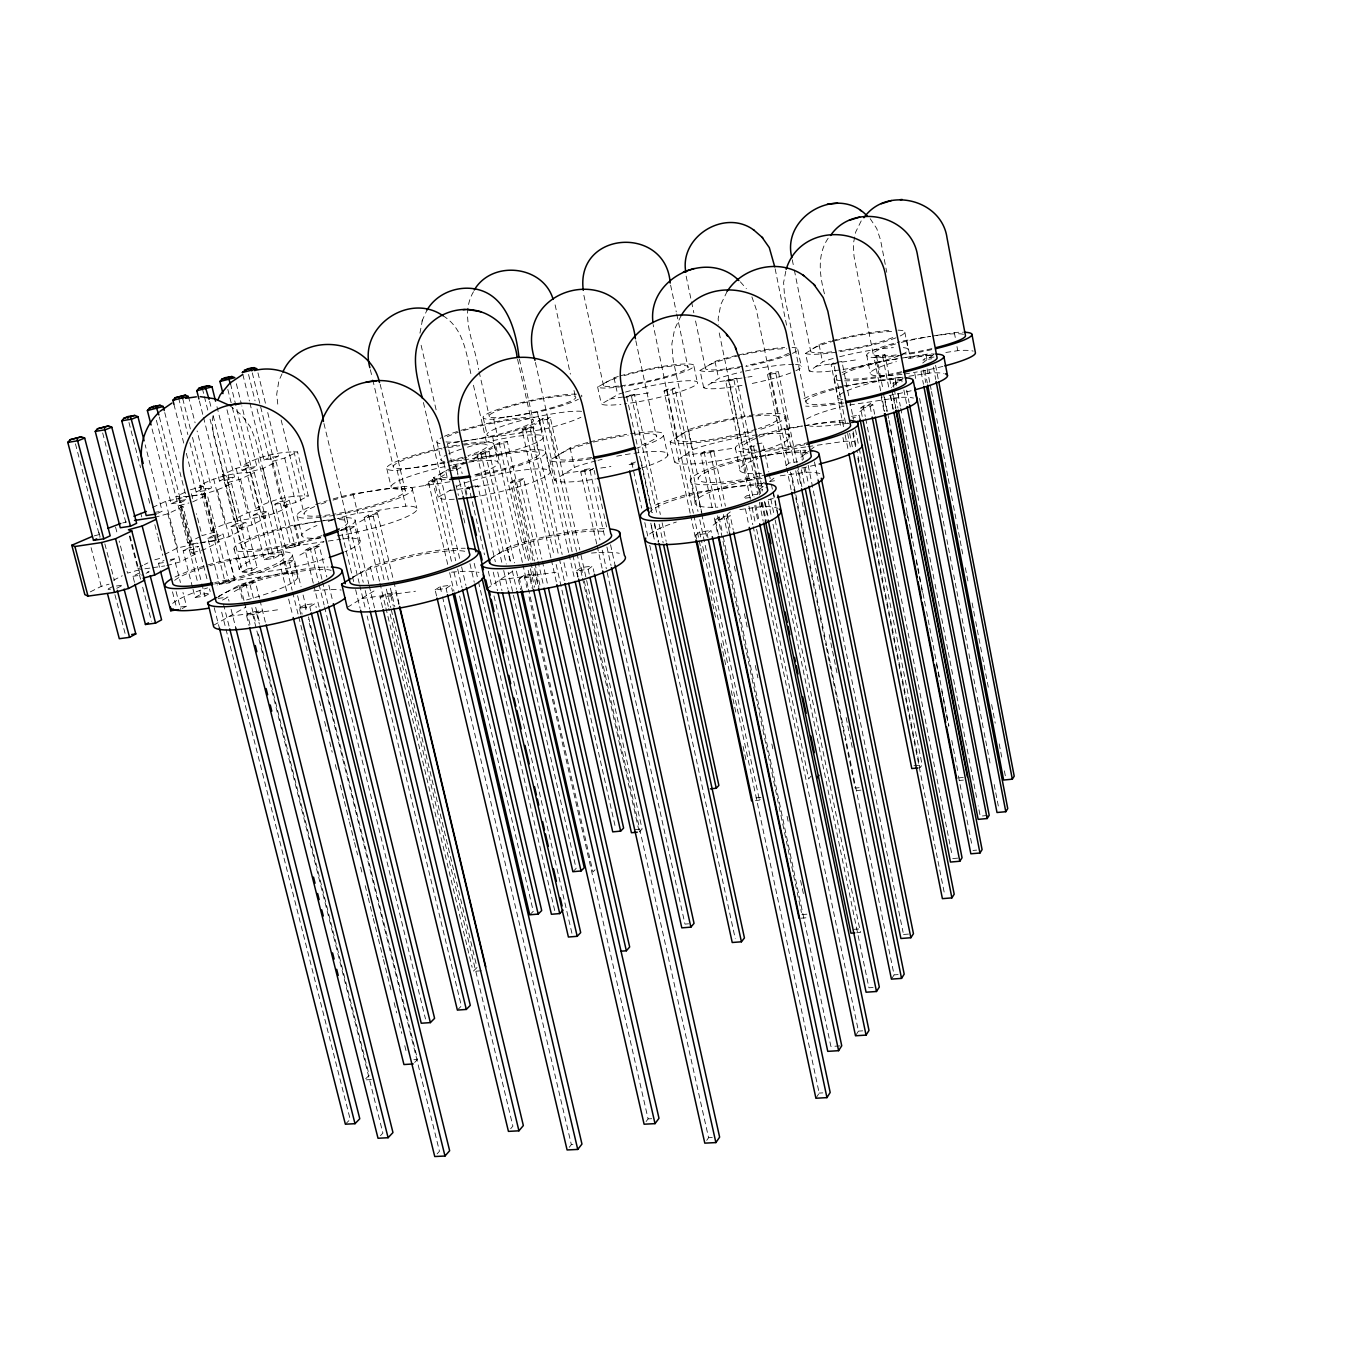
<?xml version="1.0" encoding="UTF-8"?>
<svg xmlns="http://www.w3.org/2000/svg" width="1356" height="1356" viewBox="0 0 1356 1356"><rect width="100%" height="100%" fill="white"/><g stroke="black" fill="none" stroke-linecap="round" stroke-linejoin="round"><path stroke-width="0.75" stroke-dasharray="5 3.75" d="M213.078 415.834L212.129 421.852L213.723 435.971L241.554 547.044M419.953 333.152L422.411 320.067M785.819 271.2L783.615 282.506L784.531 295.879L805.922 401.63A51.155 7.543 -11.4 0 0 842.161 402.088M454.192 499.228A57.528 8.797 -12.7 0 1 438.208 497.228L454.735 487.55M450.26 468.329L433.649 477.736A57.613 8.39 -12.6 0 0 447.565 479.6M282.048 373.815L278.844 380.883L276.709 394.291L278.166 407.783M421.953 321.118L427.004 310.032M473.498 291.726C459.04 316.067 475.159 344.644 478.617 369.595M681.153 315.609L674.593 329.22L671.83 344.068L673.017 359.137L698.272 478.143M727.138 291.404L720.85 304.388L718.155 318.558L718.612 324.711M828.143 238.266C816.787 254.877 819.719 275.624 824.499 293.947M861.213 220.875L855.704 231.995L853.28 244.131L854.043 256.454L873.162 353.848M815.905 1098.241L819.177 1093.089L701.391 540.315M855.5 1035.781L858.45 1031.119L753.224 526.755M891.417 979.117L894.096 974.879L791.446 473.329M706.696 1140.413L708.578 1137.701L583.572 577.893M859.229 448.378L922.148 764.92L920.046 767.733L856.873 450.294M646.1 1121.548L648.1 1118.886L528.806 595.877M569.232 1147.295L571.351 1144.617L574.893 1144.43M510.67 1128.751L512.89 1126.124L388.782 608.403M811.058 776.14L808.651 778.937L755.987 526.247M755.512 800.515L759.445 800.125L761.97 797.277L754.122 798.057M437.107 1153.888L439.463 1151.244L308.304 619.285M380.46 1135.667L382.901 1133.091L252.131 612.014L262.437 610.624L256.809 613.878L246.487 615.268L249.063 625.523M414.648 1062.46L417.563 1059.477L307.642 613.488M639.218 831.991L642.1 829.025L580.283 551.96M345.373 1124.209L350.187 1119.31L220.774 608.675M457.379 1010.084L461.396 1005.983L367.137 615.98M595.047 869.806L592.945 871.925L528.484 589.216M365.679 1078.783L369.171 1075.291L258.047 632.388M477.007 967.523L473.108 971.405L481.922 970.727M529.755 914.808L533.281 911.283L458.345 590.707M572.876 871.722L576.114 868.467L508.178 572.232M696.577 539.196L695.696 535.061L707.069 533.501L710.951 530.467L711.832 534.603M718.375 534.434L715.307 519.958L726.477 518.399L730.189 515.517L733.24 530.01M860.043 419.326L859.212 415.173L856.484 417.292L852.585 417.885M862.213 416.428L860.568 408.139L870.145 406.681L872.772 404.63L874.823 415.021M713.154 525.162L730.308 511.89M759.258 489.499L763.869 485.923M770.005 481.177L776.157 476.414M800.938 457.243L808.6 451.311M810.142 450.124L816.261 445.378L845.076 441.242A62.613 10.475 -11.6 0 1 854.551 441.564M859.89 411.631L873.128 401.393M892.655 386.291L903.282 378.053M922.724 363.001L933.911 354.357L908.757 358.425A53.562 7.594 -11.2 0 0 905.096 359.306M695.696 535.061L699.628 532.044L710.951 530.467M715.307 519.958L719.07 517.06L730.189 515.517M764.292 482.244L760.902 484.872L762.191 491.075M786.124 465.447L789.328 462.972L797.633 461.769M803.413 459.328L802.142 453.107L805.227 450.734L806.498 456.955M860.568 408.139L863.23 406.088L872.772 404.63M893.858 387.274L893.045 383.121L895.485 381.239L902.842 380.104M578.131 576.995L576.741 570.791L588.148 569.266L592.623 566.028L594.013 572.215M880.637 390.833L874.128 357.662L882.654 356.306L884.96 354.645L891.434 387.765M576.741 570.791L581.266 567.554L592.623 566.028M759.394 492.211L749.953 446.666L753.105 444.412L762.547 489.991M874.128 357.662L876.451 356.001L884.96 354.645M522.213 590.877L519.382 578.52L530.603 577.012L535.281 573.774L538.095 586.148M712.103 507.653L700.747 454.006L710.375 452.565L713.663 450.294L725.426 506.161M519.382 578.52L524.111 575.283L535.281 573.774M700.747 454.006L704.052 451.734L713.663 450.294M843.517 426.665L831.092 364.51L833.533 362.832L845.975 425.14M486.821 588.69L512.721 571.198M759.479 434.53A59.41 9.458 -11.9 0 1 765.954 449.514A59.41 9.458 -11.9 0 1 674.559 462.125L693.73 449.158A59.41 9.458 -11.9 0 1 757.58 434.768M898.723 355.764A51.138 6.966 -11.5 0 1 848.263 368.612A51.138 6.966 -11.5 0 1 809.261 371.036L823.431 361.442A51.138 6.966 -11.5 0 1 833.821 358.306M436.581 596.047L435.123 589.877L446.073 588.402L451.056 585.148L452.497 591.335M786.209 465.752L767.53 374.612L775.802 373.307L778.395 371.612L796.955 462.599M491.16 558.282L508.771 547.163A71.326 12.899 -12.6 0 1 604.691 528.721M674.474 461.854L670.152 441.632L689.526 429.31A59.495 9.017 -11.9 0 1 774.632 413.411A59.495 9.017 -11.9 0 1 757.919 430.123M809.125 370.849L805.6 353.357L819.99 344.238A51.206 6.627 -11.5 0 1 830.397 341.136M435.123 589.877L440.141 586.623L451.056 585.148M635.523 461.972L628.235 464.82L635.778 463.684M767.53 374.612L770.14 372.917L778.395 371.612M382.595 607.556L380.121 597.284L390.884 595.826L396.054 592.572L399.003 604.929M580.741 471.888L590.046 470.515L593.674 468.21L584.402 469.6L580.741 471.888L596.742 544.112M750.376 499.313L725.765 381.256L733.952 379.951L736.647 378.256L760.682 494.059M380.121 597.284L385.324 594.03L396.054 592.572M725.765 381.256L728.494 379.561L736.647 378.256M347.39 607.352L375.849 589.792M595.996 460.87A58.393 9.119 -12.3 0 0 575.537 466.888L554.333 479.973A58.393 9.119 -12.3 0 0 595.437 478.99M742.02 385.375A50.274 6.763 -11.8 0 1 703.747 387.765L719.511 378.036A50.274 6.763 -11.8 0 1 741.918 371.883M300.812 614.319L299.286 608.166L309.778 606.742L315.219 603.488L316.236 607.607M528.501 560.537L510.704 482.346L519.823 480.973L523.67 478.685L541.875 559.13M690.136 513.195L664.067 391.07L672.101 389.799L674.966 388.07L701.323 512.076M299.286 608.166L304.761 604.912L315.219 603.488M510.704 482.346L514.585 480.041L523.67 478.685M664.067 391.07L666.949 389.358L674.966 388.07M352.56 577.453L371.815 566.283A70.156 12.306 -13.1 0 1 465.244 548.282M590.979 458.769A58.477 8.695 -12.3 0 1 549.875 460.125L571.215 447.395A58.477 8.695 -12.3 0 1 587.69 442.497M703.662 387.579L700.035 370.374L715.968 361.103A50.342 6.458 -11.8 0 1 736.376 355.475M475.125 487.075L477.787 485.533L495.33 561.757M623.54 397.511L631.472 396.257L634.455 394.528L660.355 514.5M246.487 615.268L252.131 612.014M466.244 495.381L464.82 489.177L468.82 486.872L484.499 554.757M213.638 625.252L245.945 607.064M456.531 486.516L461.328 484.007A57.528 8.797 -12.7 0 1 549.722 470.702L545.434 451.345M623.675 392.579A49.511 6.577 -12.1 0 0 618.607 394.155L601.352 404.003A49.511 6.577 -12.1 0 0 620.895 404.325M222.469 600.132L227.994 597.064L229.028 601.166M243.961 600.471L240.368 586.131L250.063 584.775L255.352 581.826L259.471 598.25M286.591 590.826L279.98 564.181L289.455 562.825L294.472 560.045L301.049 586.758M313.253 583.131L305.168 550.231L314.507 548.892L319.321 546.197L326.847 576.995M353.645 581.521L341.22 530.247L350.356 528.925L354.916 526.382L368.781 583.944M379.477 581.199L364.188 517.534L373.188 516.212L377.578 513.755L393.325 579.656M447.717 564.401L428.411 481.956L437.039 480.651L441.005 478.448L459.701 558.689M448.395 470.888L456.904 469.583L460.735 467.447L462.159 473.634M501.788 562.231L477.159 454.955L485.482 453.667L489.126 451.633L514.568 562.876M522.382 562.384L495.55 444.751L503.771 443.48L507.314 441.514L534.434 561.011M550.909 557.825L522.077 430.055L530.145 428.801L533.501 426.92L562.164 554.485M568.639 552.519L539.078 420.648L547.044 419.394L550.299 417.563L579.826 549.892M234.232 591.555L260.827 576.775M299.862 555.096L324.033 541.671L297.473 545.62A62.088 9.984 -13.4 0 0 241.266 571.52A62.088 9.984 -13.4 0 0 327.542 558.011M359.594 521.924L381.663 509.67M424.852 485.668L444.734 474.634M474.075 458.328L492.364 448.175M519.416 433.14L536.315 423.767M218.248 596.555L240.317 584.622A69.19 11.729 -13.6 0 1 328.05 566.994M452.09 467.312L456.887 464.888A57.613 8.39 -12.6 0 1 463.955 462.684M622.641 386.477A49.579 6.272 -12.1 0 1 597.64 387.07L614.98 377.476A49.579 6.272 -12.1 0 1 618.319 376.459M240.368 586.131L245.69 583.165L255.352 581.826M279.98 564.181L285.014 561.384L294.472 560.045M305.168 550.231L310.016 547.536L319.321 546.197M341.22 530.247L345.814 527.704L354.916 526.382M364.188 517.534L368.612 515.077L377.578 513.755M428.411 481.956L432.411 479.736L441.005 478.448M477.159 454.955L480.821 452.921L489.126 451.633M495.55 444.751L499.11 442.785L507.314 441.514M522.077 430.055L525.467 428.191L533.501 426.92M539.078 420.648L542.366 418.818L550.299 417.563M182.145 608.573L186.501 606.2L182.958 592.403M193.027 589.335L195.095 597.454L204.959 596.098L210.57 593.013L209.553 588.962M219.452 584.199L224.91 581.232L213.35 535.484L207.824 538.281L219.452 584.199L229.181 582.843L234.605 579.86L223.079 534.044L213.011 535.535M242.249 571.774L247.538 568.91L236.249 523.857L230.91 526.569L242.249 571.774L251.877 570.418L257.115 567.554L245.86 522.433L235.91 523.908M264.335 559.757L269.454 556.977L258.42 512.602L253.25 515.229L264.335 559.757L273.827 558.401L278.912 555.621L267.912 511.178L258.098 512.653M285.726 548.112L290.676 545.417L279.912 501.703L274.895 504.246L285.726 548.112L295.099 546.773L300.032 544.078L289.269 500.279L279.573 501.754M195.095 597.454L200.739 594.386L210.57 593.013M166.805 565.638L180.162 561.893L195.128 554.197L182.992 506.534L179.501 505.5L191.586 552.96L195.128 554.197M192.111 495.788L203.756 493.991L207.298 494.957L219.13 541.858L204.671 549.299L191.586 552.96M156.381 420.292L187.721 542.807L191.145 543.993L216.316 540.281L229.13 536.722L243.097 529.535L231.554 483.38L227.961 482.482L239.47 528.433L243.097 529.535M239.47 528.433L252.013 524.942L265.539 517.992L254.267 472.549C235.741 471.854 216.197 476.685 199.637 485.465L211.146 531.01L214.621 532.111L203.078 486.363L199.637 485.465M211.146 531.01C233.995 515.212 264.42 522.552 287.269 506.822L276.251 462.074L272.59 461.294L283.557 505.856L287.269 506.822M283.557 505.856L295.625 502.517L308.304 496.008L297.54 451.921C279.641 451.497 260.81 455.87 244.792 464.345L255.776 508.534L259.335 509.5L248.317 465.125L244.792 464.345M116.735 588.284L123.04 585.063L114.836 586.233M146.109 573.3L149.16 571.757L145.109 572.334M169.975 561.13L174.382 558.892L180.433 582.538M192.501 587.317L183.179 550.79L193.061 549.35L198.756 546.451L188.552 547.943M207.824 538.281L217.587 536.84L223.079 534.044M230.91 526.569L240.537 525.128L245.86 522.433M253.25 515.229L262.759 513.805L267.912 511.178M274.895 504.246L284.285 502.822L289.269 500.279M112.785 586.521L106.446 589.741L110.565 589.165M134.481 582.334L132.922 576.3L138.685 573.249M159.499 567.283L158.483 563.333L164.042 560.384M183.179 550.79L188.891 547.892L197.654 582.249M90.31 591.877L101.242 586.368L109.073 584.165M113.463 580.215L122.26 575.775M129.379 536.179L137.651 568.028L142.753 565.469M144.448 564.605L147.838 562.893M164.568 554.485L177.5 547.96L198.112 543.248M187.721 542.807L200.23 536.518M248.317 465.125L236.13 468.396L222.587 474.736L233.825 519.602L247.216 512.856L259.335 509.5M255.776 508.534C271.437 499.5 290.523 495.025 308.304 496.008M154.415 517.433L167.856 513.771L182.992 506.534M192.671 501.923L207.298 494.957M184.975 492.313L175.941 496.55C194.722 497.466 214.79 492.448 231.554 483.38M227.961 482.482L240.588 479.075L254.267 472.549M265.539 517.992L261.861 516.958L250.64 471.719L263.013 468.379L276.251 462.074M272.59 461.294L284.726 458.023L297.54 451.921M157.703 513.331L162.161 511.212L145.16 444.819M171.178 503.771L181.077 502.262L186.84 499.533L176.958 501.059L171.178 503.771L150.991 424.733M186.331 453.311L196.128 492.025L205.892 490.516L211.451 487.889L197.112 430.937M203.519 417.411L219.486 481.024L229.13 479.515L234.503 476.973L216.113 403.257M226.994 409.749L242.097 470.363L251.623 468.871L256.826 466.413L241.843 405.919M249.911 403.037L263.979 460.057L273.387 458.565L278.438 456.175L267.454 411.478M196.128 492.025L201.705 489.397L211.451 487.889M219.486 481.024L224.893 478.482L234.503 476.973M242.097 470.363L247.317 467.905L256.826 466.413M263.979 460.057L269.047 457.667L278.438 456.175M152.499 507.5L165.585 501.381L190.179 496.076M139.041 569.91L127.532 573.13L119.192 541.061M154.821 559.808L162.33 557.706M214.621 532.111L202.027 535.62L196.467 513.687M94.31 535.874L100.225 534.264M179.501 505.5L188.908 502.957M122.735 522.941L126.583 521.89M190.399 489.77L203.078 486.363M336.695 514.907A59.189 8.712 -13.1 0 0 400.851 497.211A59.189 8.712 -13.1 0 0 402.274 486.465L351.39 494.143A59.189 8.712 -13.1 0 0 329.05 500.144M902.757 377.205L878.688 381.053A55.799 8.272 -11.3 0 0 842.771 399.63M449.904 481.787L400.512 489.228A54.918 7.983 -12.8 0 1 398.935 480.685A54.918 7.983 -12.8 0 1 451.531 465.176M319.084 521.331L292.489 525.365A62.19 9.526 -13.3 0 0 236.029 550.689A62.19 9.526 -13.3 0 0 322.406 536.925M337.441 535.823A59.088 9.136 -13.1 0 0 404.241 517.873A59.088 9.136 -13.1 0 0 406.902 506.042L356.052 513.568A59.088 9.136 -13.1 0 0 337.627 518.433M802.311 425.97L783.056 428.988A62.715 10.001 -11.6 0 0 755.411 436.92M214.587 583.978A65.563 10.458 -13.6 0 0 280.523 564.147A65.563 10.458 -13.6 0 0 282.709 551.739L227.893 559.604A65.563 10.458 -13.6 0 0 205.976 565.486M757.445 456.65L741.41 459.142A65.851 11.034 -11.8 0 0 691.119 482.228A65.851 11.034 -11.8 0 0 762.852 477.024M805.803 446.938L787.311 449.785A62.613 10.475 -11.6 0 0 764.97 456.006M246.572 599.928A65.444 10.95 -13.7 0 0 287.997 573.096L233.232 580.775A65.444 10.95 -13.7 0 0 217.146 584.995M761.97 478.465L745.936 480.905A65.732 11.577 -11.8 0 0 696.882 499.483A65.732 11.577 -11.8 0 0 717.832 507.161M762.936 483.465A69.342 12.255 -12 0 0 758.513 483.363L695.425 492.431A69.342 12.255 -12 0 0 652.694 506.296M576.486 394.172A50.596 6.492 -12.4 0 0 506.432 406.681A50.596 6.492 -12.4 0 0 492.686 419.241L538.874 411.902A50.596 6.492 -12.4 0 0 578.385 399.24M901.367 342.39A47.053 6.356 -11.3 0 1 930.47 336.39L905.283 340.509A53.647 7.238 -11.3 0 0 901.621 341.39M461.803 460.209L451.582 461.786L447.395 443.734L494.109 436.344A52.698 7.017 -12.6 0 0 530.874 417.139A52.698 7.017 -12.6 0 0 442.971 436.954M581.605 411.343A50.528 6.814 -12.4 0 0 511.619 423.191A50.528 6.814 -12.4 0 0 496.652 436.615L542.79 429.411A50.528 6.814 -12.4 0 0 580.91 417.241M842.822 374.544A49.019 6.916 -11.4 0 1 899.181 358.509L875.027 362.408A55.884 7.882 -11.4 0 0 842.059 372.527M441.412 448.226A55.003 7.611 -12.7 0 0 393.104 463.006A55.003 7.611 -12.7 0 0 396.071 470.464L445.497 462.871M463.854 459.904L498.262 454.531A52.63 7.373 -12.6 0 0 540.976 435.276A52.63 7.373 -12.6 0 0 465.972 447.616M936.437 335.424L955.539 332.44A53.647 7.238 -11.3 0 1 962.641 332.203M634.455 394.528L626.523 395.783L652.033 513.534M836.906 362.289L841.94 361.493L849.348 398.732M609.539 399.122L624.15 396.8M626.235 396.461L649.202 392.799M711.171 382.934L745.902 377.426M747.936 377.087L752.021 376.443M815.888 366.273L857.975 359.577M831.092 364.51L836.16 363.696M905.3 357.526L927.182 354.153A55.884 7.882 -11.4 0 1 934.487 354.001M945.827 352.475L958.963 350.492A53.562 7.594 -11.2 0 1 973.167 351.102M933.996 357.018L925.148 358.425L922.894 360.154L931.775 358.747M843.754 385.884L896.333 377.799A58.308 8.611 -11.4 0 1 902.13 377.68M908.91 376.239L930.792 372.934A55.799 8.272 -11.3 0 1 943.793 373.409M893.045 383.121L902.265 381.697M849.585 404.986L900.147 397.359A58.223 9.034 -11.4 0 1 913.469 398.054M154.16 512.432L162.161 511.212M452.26 468.752L460.735 467.447M851.449 416.36L859.212 415.173M804.261 425.682L840.89 420.275A62.715 10.001 -11.6 0 1 845.042 420.224M470.617 486.601L477.787 485.533M756.987 443.819L762.835 442.954L768.801 471.888M449.311 490.635L494.177 483.939M564.452 473.447L592.708 469.227M600.793 468.023L610.878 466.515M683.644 455.667L731.715 448.48M464.82 489.177L470.21 488.38M749.953 446.666L755.8 445.785M807.888 446.616L814.176 445.7M323.253 520.721L335.779 518.856M337.881 518.551L345.272 517.585A62.19 9.526 -13.3 0 1 339.797 530.721M759.479 456.362L801.735 450.243A65.851 11.034 -11.8 0 1 806.04 450.26M802.142 453.107L812.38 451.599M200.061 542.959L215.553 540.688L219.13 541.858M170.381 559.469L174.382 558.892M158.483 563.333L164.483 562.469M290.676 545.417L300.032 544.078M328.203 541.061L340.729 539.264M342.814 538.959L350.204 538.01A62.088 9.984 -13.4 0 1 344.882 551.706M780.242 475.837L806.21 472.21A65.732 11.577 -11.8 0 1 820.397 473.702M144.939 568.791L150.889 567.944M152.889 567.655L164.805 565.927M769.615 481.482L774.937 480.719M132.922 576.3L143.075 574.859M269.454 556.977L278.912 555.621M757.58 494.211L746.749 495.754L743.224 498.466L754.089 496.94M247.538 568.91L257.115 567.554M224.91 581.232L234.605 579.86M739.851 509.568L763.292 506.415A69.207 12.831 -12 0 1 777.802 508.314M218.18 598.42L227.994 597.064M180.518 607.013L186.501 606.2M229.215 616.353L280.76 609.403M361.781 598.471L415.478 591.233M499.923 579.843L555.909 572.3M913.927 765.75L922.148 764.92M859.179 787.683L855.128 788.09L844.991 738.511M959.116 777.836L963.268 777.412M856.907 790.548L860.958 790.158M959.201 780.497L963.37 780.09M634.32 829.77L642.1 829.025M987.405 815.481L980.218 816.159L978.201 805.803M972.981 850.432L976.625 850.11M952.726 858.568L960.184 857.924M688.611 923.809L684.983 924.114L606.81 570.842M801.888 914.588L807.498 914.13M800.921 918.215L808.43 917.605M853.619 929.368L861.213 928.775M856.653 932.775L860.467 932.47L774.717 517.772M903.52 934.47L911.469 933.86M894.096 974.879L898.13 974.591M873.095 987.507L868.942 987.795L772.022 519.551M413.868 1059.714L417.563 1059.477M858.45 1031.119L862.67 1030.848M450.531 461.854L451.582 461.786M839.923 1045.917L830.906 1046.476L723.002 535.671M366.408 1079.834L373.985 1079.376M819.177 1093.089L822.838 1092.885M648.1 1118.886L651.728 1118.7M708.578 1137.701L712.273 1137.514M222.587 474.736L226.062 475.566L237.334 520.636L233.825 519.602M137.651 568.028L140.956 569.367M229.673 405.478L241.487 414.902L250.419 426.954L255.877 440.802L284.489 556.604A57.494 9.17 -13.6 0 1 214.773 582.521M443.022 315.762C464.21 328.661 466.617 355.153 471.583 376.985M740.359 281.845L746.376 288.692M805.6 353.357L805.735 353.526A51.206 6.627 -11.5 0 0 847.347 350.373A51.206 6.627 -11.5 0 0 898.164 336.898M870.196 218.689L876.739 228.554L880.485 239.758L886.79 272.336M700.035 370.374L700.12 370.544A50.342 6.458 -11.8 0 0 742.122 367.222M751.902 296.862L756.394 309.88L778.598 418.309M670.152 441.632L670.237 441.887A59.495 9.017 -11.9 0 0 754.055 431.259M91.072 547.671L101.242 586.368M104.853 543.892L114.413 580.487M98.988 532.535L100.056 536.569M75.444 443.853L99.92 537.349M114.921 594.657L125.566 635.303M130.023 535.891L140.617 576.741M102.666 432.954L126.278 524.23M139.549 575.198L140.583 579.198M142.668 587.199L151.482 621.201M115.548 527.043L117.108 533.044M140.736 513.009L141.753 516.941M165.585 501.381L177.5 547.96M167.856 513.771L180.162 561.893M176.111 591.572L180.687 609.369M128.956 422.445L140.549 467.6M148.465 498.381L150.041 504.534M172.483 591.826L176.534 607.556M154.821 524.738L157.449 534.959M157.974 537.01L162.72 555.418M164.754 412.563L186.314 497.516M199.264 548.485L207.485 580.876M214.18 607.641L219.401 628.133M159.381 416.987L181.077 502.262M193.061 549.35L201.349 581.86M201.858 583.894L204.959 596.098M179.314 497.516L191.145 543.993M178.534 497.872L190.365 544.383M199.705 590.335L200.739 594.386M182.721 398.647L190.45 429.276M192.501 437.429L205.892 490.516M217.587 536.84L229.181 582.843M204.536 493.618L216.316 540.281M203.756 493.991L215.553 540.688M178.636 398.02L187.857 434.564M189.908 442.7L201.705 489.397M231.096 609.386L235.774 627.879M173.941 404.393L183.738 443.107M223.503 604.251L229.232 626.828M191.416 493.77L192.925 499.737M202.366 388.528L203.892 394.647M204.4 396.698L207.993 411.004M210.044 419.19L224.893 478.482M250.063 584.775L253.657 599.149M255.708 607.352L259.827 623.76M256.809 613.878L259.386 624.15M245.69 583.165L249.809 599.572M251.877 607.776L255.979 624.184M199.4 401.003L203.01 415.36M234.063 548.807L239.283 569.554M217.418 490.126L229.13 536.722M213.638 478.905L224.977 524.043M244.487 602.522L250.148 625.065M238.809 585.199L242.402 599.488M229.706 559.214L235.029 580.385M188.416 396.359L195.078 422.801M240.588 479.075L252.013 524.942M236.13 468.396L247.216 512.856M259.979 600.301L265.522 622.946M209.604 401.41L211.129 407.58M213.197 415.8L229.13 479.515M240.537 525.128L251.877 570.418M242.86 374.527L249.402 401.003M289.455 562.825L295.54 587.47M297.574 595.691L302.134 614.166M263.013 468.379L274.183 513.551M285.014 561.384L292.116 590.114M292.625 592.165L298.218 614.743M298.727 616.794L303.286 635.269M303.795 637.32L308.354 655.795M308.863 657.846L316.982 690.679M319.524 700.933L322.067 711.188M324.593 721.46L327.135 731.715M329.678 741.986L332.203 752.241M335.254 764.547L337.288 772.767M340.322 785.073L343.882 799.447M344.39 801.498L348.95 819.956M349.458 822.007L354.035 840.483M354.543 842.534L357.577 854.856M360.628 867.162L362.662 875.366M365.188 885.638L367.73 895.892M368.239 897.943L372.798 916.419M373.307 918.47L377.883 936.945M378.392 938.996L382.951 957.455M383.46 959.506L391.579 992.355M394.121 1002.609L396.647 1012.864M399.189 1023.136L401.732 1033.391M404.766 1045.696L406.8 1053.917M281.556 551.773L286.828 573.13M257.928 458.192L268.759 502.008M236.351 383.731L241.351 403.902M288.625 599.03L292.693 615.438M230.537 383.884L251.623 468.871M262.759 513.805L273.827 558.401M227.825 389.392L231.825 405.495M232.317 407.512L247.317 467.905M310.016 547.536L318.558 582.385M319.05 584.436L324.084 604.929M324.576 606.98L425.496 1019M284.726 458.023L295.625 502.517M297.066 515.755L301.947 535.62M313.745 585.182L319.304 607.81M257.962 372.866L265.454 403.342M294.218 524.992L299.184 545.248M252.301 372.917L273.387 458.565M284.285 502.822L295.099 546.773M309.778 606.742L310.795 610.861M269.878 455.006L280.658 498.737M303.083 594.979L307.134 611.42M248.555 374.476L255.047 400.851M257.047 408.97L269.047 457.667M292.269 554.74L297.591 576.351M304.761 604.912L306.286 611.064M328.847 585.199L332.847 601.623M293.845 451.192L304.575 495.093M314.507 548.892L322.033 579.639M322.525 581.69L328.05 604.251M281.167 420.055L304.185 514.077M323.948 423.513L347.678 521.84M344.136 517.636L349.068 538.061M345.814 527.704L359.204 583.131M359.696 585.182L365.154 607.759M355.628 589.707L360.086 608.166M385.324 594.03L388.291 606.352M379.968 583.25L385.392 605.844M385.884 607.895L472.125 967.303M353.035 493.804L357.696 513.212M370.341 566.842L374.019 582.148M355.052 520.094L360.018 540.739M369.273 585.995L374.714 608.607M350.356 528.925L363.239 582.317M365.222 590.521L369.68 609.014M393.816 581.724L399.223 604.369M373.188 516.212L388.443 579.961M390.409 588.182L394.833 606.691M390.884 595.826L393.342 606.115M368.612 515.077L384.375 580.893M386.358 589.114L390.782 607.624M391.274 609.675L476.515 965.455M380.172 384.324L405.173 490.211M401.173 486.533L405.8 506.093M397.139 470.396L401.562 489.177M370.358 369.713L372.29 377.832M372.764 379.849L393.409 467.125M386.816 468.668L391.223 487.262M446.073 588.402L447.039 592.521M440.141 586.623L442.09 594.86M442.565 596.911L571.351 1144.617M412.207 488.55L416.851 508.314M437.005 442.344L441.158 460.209M423.411 402.495L440.564 476.109M461.616 566.927L465.939 585.436M437.039 480.651L455.735 560.757M457.65 568.978L461.972 587.47M433.717 477.465L438.208 497.228M432.411 479.736L451.616 561.943M454.023 572.215L457.853 588.657M449.65 572.639L453.989 591.199M488.313 571.215L492.109 587.673M494.008 595.911L571.927 933.318M464.057 481.872L466.922 494.211M456.904 469.583L457.853 473.702M459.752 481.922L462.616 494.245M455.718 465.311L457.938 474.888M458.379 476.787L460.142 484.448M456.074 485.194L458.447 495.482M461.786 509.873L463.227 516.043M463.701 518.094L465.125 524.264M474.193 563.333L478.007 579.775M478.482 581.843L554.79 910.825M421.123 345.272L436.242 410.36M469.956 563.689L474.261 582.249M443.904 463.227L447.429 478.363M480.821 452.921L506.296 564.011M503.686 570.486L507.958 589.063M497.703 572.062L501.974 590.606M493.245 572.198L497.516 590.707M530.365 568.757L534.586 587.284M530.603 577.012L532.942 587.334M493.703 419.174L497.652 436.547M499.11 442.785L525.806 560.079M528.162 570.368L532.366 588.894M479.092 371.646L489.346 416.631M522.84 564.452L528.026 587.148M492.584 436.666L496.72 454.853M524.111 575.283L526.925 587.64M493.669 443.565L497.906 462.074M483.295 418.055L487.228 435.259M516.45 571.113L520.687 589.64M473.464 385.24L487.16 445.107M507.347 547.739L510.924 563.367M485.482 453.667L510.432 562.621M512.314 570.842L516.551 589.351M551.367 559.875L556.485 582.555M542.349 561.198L547.485 583.894M519.823 480.973L537.569 559.282M538.044 561.35L543.637 586.063M534.891 563.079L540.044 585.741M514.585 480.041L532.84 560.384M534.705 568.622L538.908 587.165M503.771 443.48L530.416 560.689M530.891 562.757L536.501 587.436M549.875 459.854L554.333 479.973M539.281 418.394L543.264 436.208M537.417 412.224L541.332 429.716M569.096 554.57L574.639 579.3M519.382 359.069L533.027 419.851M564.011 562.706L567.706 579.165M517.551 359.255L538.603 452.955M530.145 428.801L558.909 556.723M559.367 558.774L564.486 581.47M525.467 428.191L554.316 556.231M556.18 564.503L615.743 828.872M588.148 569.266L589.538 575.452M535.417 362.408L556.858 458.464M581.266 567.554L583.114 575.825M547.044 419.394L576.537 551.417M576.995 553.485L582.063 576.181M582.521 578.232L638.761 829.923M542.366 418.818L572.402 553.045M572.876 555.113L577.944 577.826M594.131 470.295L595.047 474.43M597.793 486.838L603.267 511.67M603.725 513.738L605.081 519.941M605.539 522.009L606.912 528.213M610.556 544.773L615.115 565.452M555.113 304.863L570.401 374.154M574.012 390.46L575.351 396.579M590.046 470.515L605.098 538.688M606.929 546.96L611.031 565.554M584.402 469.6L599.945 539.841M602.234 550.18L606.352 568.774M597.199 546.163L602.234 568.859M570.062 447.836L574.402 467.312M597.606 386.884L601.352 404.003M650.795 523.213L654.372 539.705L650.643 523.196M614.031 377.816L617.641 394.494M631.76 462.532L641.676 508.076M644.812 522.569L647.965 537.061M649.761 545.332L735.257 938.691M603.539 385.697L583.605 294.133M662.135 522.772L666.169 541.383M631.472 396.257L657.355 515.907M659.135 524.162L663.152 542.739M641.168 461.125L652.338 512.738M654.575 523.043L658.609 541.637M654.27 523.874L658.304 542.468M690.594 515.263L695.442 538.027M663.525 435.564L667.779 455.447M635.845 340.797L656.507 436.937M714.29 517.975L717.782 534.484M688.407 429.733L692.628 449.599M707.069 533.501L707.951 537.62M697.357 492.025L702.205 514.839M701.764 514.144L706.595 536.874M672.101 389.799L698.001 511.449M699.747 519.704L759.445 800.125M690.39 479.668L695.12 501.856M699.628 532.044L700.95 538.247M666.949 389.358L693.374 513.195M693.814 515.263L700.408 546.231M700.849 548.299L702.171 554.485M702.611 556.553L703.934 562.74M709.222 587.521L710.527 593.708M710.968 595.776L712.29 601.962M712.731 604.03L714.053 610.217M714.493 612.285L715.815 618.472M721.104 643.253L722.426 649.439M722.867 651.507L724.189 657.694M724.629 659.762L725.935 665.949M731.223 690.729L732.545 696.916M732.986 698.984L734.308 705.171M734.749 707.239L736.071 713.425M743.105 746.461L744.427 752.648M744.868 754.716L746.19 760.902M676.61 438.242L653.134 324.593M727.155 514.449L730.647 530.993M726.477 518.399L729.528 532.908M693.967 366.306L697.543 383.256M710.375 452.565L721.714 506.296M723.46 514.568L727.375 533.179M734.342 566.249L735.664 572.435M744.376 613.776L745.681 619.98M746.122 622.048L747.427 628.252M755.275 665.457L757.885 677.847M771.835 743.986L773.14 750.19M787.073 816.329L788.395 822.533M800.599 880.417L801.905 886.604M802.328 888.672L803.633 894.875M670.61 285.133L676.271 311.897M676.712 313.965L688.017 367.493M719.07 517.06L722.562 533.603M704.052 451.734L715.849 507.517M717.595 515.788L801.447 912.52M719.222 332.932L742.851 446.446M728.494 379.561L753.004 497.296M754.716 505.551L758.157 522.077M743.241 458.752L747.766 480.516M752.105 507.602L755.563 524.179M748.919 506.093L752.8 524.687M735.342 447.921L739.766 469.091M715.036 361.442L718.578 378.375M745.376 508.805L748.834 525.331M686.153 276.166L693.848 312.829M695.543 320.965L705.374 367.798M773.293 491.635L778.005 514.449M769.242 473.956L770.937 482.211M771.378 484.278L777.344 513.212M770.852 499.11L774.293 515.704M768.157 500.889L771.581 517.467M765.123 502.432L768.564 519.009M764.326 501.432L767.767 517.992M762.394 502.347L766.259 520.958M761.547 502.567L765.411 521.196M757.021 483.448L759.411 494.957M761.004 502.635L761.801 506.483M733.952 379.951L757.648 494.025M759.36 502.313L763.174 521.128M755.817 505.212L759.258 521.772M770.14 372.917L788.734 463.803M790.429 472.074L825.957 645.575M826.38 647.643L827.652 653.829M828.075 655.897L829.33 662.101M829.753 664.152L831.025 670.356M831.448 672.423L841.178 719.934M841.601 721.985L842.873 728.189M843.296 730.257L844.568 736.461M786.633 467.82L791.294 490.601M808.176 465.261L903.096 932.403M805.108 467.634L808.481 484.228M800.311 450.328L802.345 460.311M803.972 468.295L804.786 472.295M801.396 469.769L804.786 486.363M797.379 464.667L802.023 487.414M797.803 470.142L801.193 486.736M785.768 416.902L789.904 437.157M775.802 373.307L794.023 462.481M795.718 470.769L799.108 487.363M802.074 501.873L803.345 508.11M803.769 510.178L805.04 516.399M813.922 559.943L815.193 566.164M815.617 568.249L816.888 574.469M817.312 576.537L818.583 582.758M819.007 584.843L820.278 591.063M829.177 634.608L830.448 640.829M830.872 642.913L832.143 649.134M832.567 651.202L833.838 657.423M834.262 659.491L835.533 665.711M835.957 667.796L837.228 674.017M846.127 717.561L847.398 723.782M847.822 725.867L849.093 732.087M849.517 734.155L850.788 740.376M851.212 742.461L852.483 748.682M784.802 428.615L789.056 449.412M797.803 349.492L801.294 366.713M775.157 268.844L786.768 326.135M814.481 461.938L818.244 480.566M847.636 433.445L850.941 450.056M834.279 378.036L838.059 396.969M845.161 434.954L848.483 451.531M839.5 420.36L841.025 427.988M842.924 437.513L843.686 441.327M819.075 344.577L822.533 361.781M792.26 259.725L793.921 268.013M794.345 270.081L810.583 350.814M863.23 406.088L865.281 416.462M865.687 418.546L951.912 854.416M849.754 400.8L853.466 419.411M855.517 429.767L858.806 446.31M853.161 431.632L856.45 448.226M852.805 433.208L856.111 449.785M857.755 458.057L944.725 894.994M849.653 433.31L852.958 449.938M883.315 393.003L886.977 411.631M890.621 430.259L891.841 436.463M894.282 448.887L895.485 455.091M895.892 457.158L897.113 463.362M899.96 477.854L901.977 488.211M906.859 513.043L908.062 519.263M910.91 533.739L912.13 539.959M916.181 560.655L917.402 566.859M917.809 568.927L919.029 575.147M919.419 577.215L921.046 585.487M921.453 587.555L922.673 593.775M936.471 664.152L937.674 670.356M938.081 672.423L939.301 678.627M941.742 691.052L942.962 697.255M943.369 699.34L944.573 705.544M944.979 707.612L946.2 713.815M946.607 715.883L948.641 726.24M958.37 775.92L963.235 800.752M963.641 802.82L968.506 827.668M968.913 829.736L972.167 846.297M876.586 362.086L880.247 380.714M881.044 392.918L884.705 411.58M881.214 397.02L884.061 411.563M866.721 355.119L870.298 373.307M870.145 406.681L871.789 414.987M903.876 389.969L906.689 404.461M895.028 377.9L896.553 385.714M898.079 393.545L898.842 397.461M895.485 381.239L896.299 385.392M897.909 393.664L900.333 406.105M900.74 408.173L902.35 416.445M902.757 418.529L903.96 424.733M904.367 426.801L919.3 503.432M919.707 505.5L920.91 511.72M921.317 513.788L922.521 520.009M922.928 522.077L927.775 546.926M928.182 548.994L929.385 555.214M929.792 557.282L930.996 563.486M931.403 565.571L934.623 582.131M935.03 584.199L947.946 650.473M948.353 652.541L949.556 658.762M949.963 660.83L953.183 677.407M953.59 679.475L954.81 685.678M955.217 687.746L956.421 693.967M956.827 696.035L960.048 712.612M960.455 714.68L968.523 756.106M968.93 758.174L976.591 797.514M894.265 389.358L897.909 408.054M893.468 395.698L895.892 408.139M891.841 389.833L895.468 408.478M890.57 395.596L893.418 410.139M882.654 356.306L888.756 387.443M890.367 395.749L893.214 410.292M876.451 356.001L882.976 389.24M884.604 397.545L888.672 418.326M889.078 420.411L897.214 461.972M897.621 464.057L898.858 470.278M899.265 472.363L905.774 505.602M906.181 507.686L909.029 522.23M909.435 524.314L915.961 557.553M916.368 559.638L917.588 565.876M917.995 567.944L919.215 574.181M919.622 576.266L924.097 599.115M924.504 601.2L926.131 609.505M926.538 611.59L927.758 617.827M928.165 619.895L929.385 626.133M929.792 628.218L937.945 669.779M938.352 671.847L939.572 678.085M939.979 680.17L948.929 725.884M951.793 740.427L953.014 746.664M953.421 748.732L954.641 754.97M955.048 757.055L958.302 773.666M921.063 371.849L923.47 384.29M914.775 373.544L916.385 381.85M919.588 398.461L924.402 423.36M924.809 425.445L926.012 431.666M926.402 433.734L927.606 439.971M928.013 442.039L931.216 458.65M931.623 460.718L932.826 466.956M933.216 469.023L934.42 475.244M934.826 477.329L939.64 502.229M940.03 504.313L941.233 510.534M941.64 512.602L946.454 537.518M946.861 539.586L948.064 545.824M948.454 547.892L949.658 554.112M950.064 556.197L953.268 572.808M953.675 574.876L954.878 581.097M955.268 583.182L956.472 589.402M956.878 591.487L961.692 616.387M962.082 618.455L963.285 624.692M963.692 626.76L968.506 651.677M968.913 653.745L970.099 659.965M970.506 662.05L971.71 668.271M972.116 670.356L976.93 695.255M977.32 697.34L978.524 703.561M978.93 705.629L983.744 730.545M984.134 732.613L985.337 738.851M985.744 740.918L990.558 765.818M994.168 784.497L995.372 790.734M995.762 792.802L996.965 799.04M997.372 801.108L998.982 809.413M906.774 340.186L910.249 358.103M904.825 332.169L908.198 349.679M906.689 390.189L909.113 402.63M935.589 365.323L938.369 379.849M933.369 367.035L935.742 379.46M925.928 354.272L927.368 361.781M928.809 369.29L929.521 373.036M927.131 368.781L931.114 389.511M931.521 391.579L932.708 397.8M933.114 399.867L934.301 406.088M934.708 408.156L936.301 416.445M936.691 418.512L937.877 424.733M938.284 426.818L939.471 433.022M939.878 435.106L943.064 451.684M943.454 453.752L947.844 476.549M948.234 478.617L953.014 503.5M953.421 505.568L954.607 511.788M955.014 513.856L956.59 522.145M956.997 524.213L958.183 530.433M958.59 532.501L959.777 538.722M960.184 540.79L961.37 547.01M961.777 549.095L962.963 555.299M965.353 567.74L966.557 573.961M966.947 576.029L968.15 582.249M972.133 602.979L973.32 609.183M973.727 611.268L975.303 619.556M975.71 621.624L976.896 627.845M977.303 629.913L982.083 654.779M982.473 656.863L983.676 663.084M984.066 665.152L988.846 690.018M991.643 704.527L995.219 723.172M999.202 743.902L1000.389 750.122M1000.796 752.19L1001.982 758.411M1004.372 770.852L1005.576 777.073M924.894 370.544L927.301 383.019M923.368 370.069L925.758 382.545M954.319 332.542L955.455 338.559M956.98 346.577L957.726 350.594M624.116 375.663A43.494 5.492 -12.1 0 1 678.983 365.493A43.494 5.492 -12.1 0 1 676.322 373.409A43.494 5.492 -12.1 0 1 620.709 385.782M618.489 386.019A43.494 5.492 -12.1 0 1 618.692 377.29M625.489 392.054A49.511 6.577 -12.1 0 1 686.695 380.799A49.511 6.577 -12.1 0 1 685.95 389.596A49.511 6.577 -12.1 0 1 624.472 403.902M620.082 375.934A49.579 6.272 -12.1 0 1 694.018 365.493A49.579 6.272 -12.1 0 1 624.557 386.206M788.582 353.306A44.155 5.661 -11.8 0 1 746.173 365.595M742.376 366.323A44.155 5.661 -11.8 0 1 713.171 363.272A44.155 5.661 -11.8 0 1 786.768 348.814M795.531 364.425A50.274 6.763 -11.8 0 1 793.802 371.697M790.819 372.9A50.274 6.763 -11.8 0 1 749.461 384.002M745.461 371.069A50.274 6.763 -11.8 0 1 793.955 364.357M792.074 347.356A50.342 6.458 -11.8 0 1 792.429 353.374M790.277 354.323A50.342 6.458 -11.8 0 1 745.851 366.493M738.427 355.001A50.342 6.458 -11.8 0 1 784.7 347.475M892.757 337.542A44.918 5.814 -11.5 0 1 838.72 350.899M831.72 351.831A44.918 5.814 -11.5 0 1 833.313 341.254M834.974 340.797A44.918 5.814 -11.5 0 1 892.672 331.61M903.367 347.644A51.138 6.966 -11.5 0 1 901.587 354.577M839.652 356.747A51.138 6.966 -11.5 0 1 893.401 347.628M897.977 330.152A51.206 6.627 -11.5 0 1 900.181 335.966M832.296 340.627A51.206 6.627 -11.5 0 1 890.045 330.356M472.024 461.481A50.528 7.356 -12.6 0 1 539.027 453.752A50.528 7.356 -12.6 0 1 473.091 475.38M447.175 477.787A50.528 7.356 -12.6 0 1 447.853 469.803M453.26 467.549A50.528 7.356 -12.6 0 1 468.142 462.582M549.722 470.702A57.528 8.797 -12.7 0 1 475.295 496.754M469.6 461.057A57.613 8.39 -12.6 0 1 545.892 452.124A57.613 8.39 -12.6 0 1 472.769 476.583M635.625 434.327A51.291 7.628 -12.3 0 1 638.523 446.09M591.775 457.447A51.291 7.628 -12.3 0 1 556.384 457.514A51.291 7.628 -12.3 0 1 591.725 442.548M593.504 442.09A51.291 7.628 -12.3 0 1 628.201 435.225M616.709 456.209A58.393 9.119 -12.3 0 1 666.355 452.751A58.393 9.119 -12.3 0 1 642.202 467.888M598.03 460.362A58.393 9.119 -12.3 0 1 602.115 459.362M630.54 433.734A58.477 8.695 -12.3 0 1 663.576 434.157A58.477 8.695 -12.3 0 1 637.829 447.717M589.69 441.971A58.477 8.695 -12.3 0 1 626.692 434.293M756.58 429.14A52.189 7.916 -11.9 0 1 676.678 439.632A52.189 7.916 -11.9 0 1 748.054 416.834A52.189 7.916 -11.9 0 1 758.428 428.547M931.894 348.611A47.053 6.356 -11.3 0 1 899.909 354.509M896.282 354.967A47.053 6.356 -11.3 0 1 896.045 343.814M932.369 336.085A47.053 6.356 -11.3 0 1 963.54 334.339M942.928 366.374A53.562 7.594 -11.2 0 1 913.436 372.578M909.537 373.222A53.562 7.594 -11.2 0 1 903.842 374.053M901.977 374.307A53.562 7.594 -11.2 0 1 870.399 373.815A53.562 7.594 -11.2 0 1 896.35 361.611M931.775 349.611A53.647 7.238 -11.3 0 1 905.944 354.628M902.13 355.221A53.647 7.238 -11.3 0 1 866.738 355.34A53.647 7.238 -11.3 0 1 899.808 341.848M901.621 371.714A49.019 6.916 -11.4 0 1 842.398 378.256M901.164 358.187A49.019 6.916 -11.4 0 1 935.25 356.357M911.164 390.765A55.799 8.272 -11.3 0 1 888.587 395.647M901.418 372.815A55.884 7.882 -11.4 0 1 844.161 380.85M841.11 380.731A55.884 7.882 -11.4 0 1 836.398 375.544M805.905 401.732A51.155 7.543 -11.4 0 1 843.805 386.901M845.585 386.494A51.155 7.543 -11.4 0 1 904.418 380.341M847.907 423.174A58.223 9.034 -11.4 0 1 809.718 426.055M806.515 419.106A58.223 9.034 -11.4 0 1 845.991 405.63M843.873 402.969A58.308 8.611 -11.4 0 1 805.684 406.105M803.955 398.681A58.308 8.611 -11.4 0 1 842.127 386.24M464.04 445.056A48.24 6.678 -12.7 0 1 468.023 455.633M462.735 457.277A48.24 6.678 -12.7 0 1 446.921 461.532M444.87 462.023A48.24 6.678 -12.7 0 1 393.291 466.82A48.24 6.678 -12.7 0 1 442.158 448.972M448.175 447.734A48.24 6.678 -12.7 0 1 459.735 445.683M468.651 462.176A54.918 7.983 -12.8 0 1 498.194 462.582A54.918 7.983 -12.8 0 1 472.922 475.498M453.463 464.786A54.918 7.983 -12.8 0 1 466.6 462.481M462.396 444.26A55.003 7.611 -12.7 0 1 493.906 443.887A55.003 7.611 -12.7 0 1 468.566 456.633M466.803 457.175A55.003 7.611 -12.7 0 1 447.531 462.396M443.378 447.785A55.003 7.611 -12.7 0 1 458.752 444.853M463.464 430.598A46.223 6.153 -12.6 0 1 522.246 418.868A46.223 6.153 -12.6 0 1 522.331 427.14A46.223 6.153 -12.6 0 1 463.583 441.124M459.718 441.564A46.223 6.153 -12.6 0 1 445.971 441.887M447.192 436.801A46.223 6.153 -12.6 0 1 458.243 432.293M444.175 461.481A52.63 7.373 -12.6 0 1 445.599 455.413M448.751 453.853A52.63 7.373 -12.6 0 1 462.294 448.768M440.005 443.531A52.698 7.017 -12.6 0 1 441.48 437.7M581.351 395.172A50.596 6.492 -12.4 0 1 581.538 396.867M333 500.127A51.918 7.644 -13.1 0 1 405.342 490.736A51.918 7.644 -13.1 0 1 333.559 514.212M329.864 514.755A51.918 7.644 -13.1 0 1 317.355 505.466M321.067 504.059A51.918 7.644 -13.1 0 1 327.321 501.906M320.83 537.891A59.088 9.136 -13.1 0 1 316.948 525.484M328.254 521.365A59.088 9.136 -13.1 0 1 335.695 519.009M334.593 515.28A59.189 8.712 -13.1 0 1 322.864 517.009M321.033 517.229A59.189 8.712 -13.1 0 1 312.185 505.941M315.677 504.601A59.189 8.712 -13.1 0 1 327.169 500.72M339.153 519.619A54.545 8.356 -13.3 0 1 342.085 527.484M321.83 535.688A54.545 8.356 -13.3 0 1 250.368 549.57A54.545 8.356 -13.3 0 1 263.234 534.942A54.545 8.356 -13.3 0 1 335.932 519.653M209.926 565.655A57.494 9.17 -13.6 0 1 284.472 556.502M174.687 580.368A57.494 9.17 -13.6 0 1 207.993 566.232M172.687 603.403A65.444 10.95 -13.7 0 1 207.57 587.877M175.043 576.995A65.563 10.458 -13.6 0 1 204.061 566.062M217.74 597.555A60.698 10.289 -13.6 0 1 273.132 576.639A60.698 10.289 -13.6 0 1 331.084 570.351M313.795 590.962A69.071 12.289 -13.7 0 1 341.119 590.046M351.085 579.148A61.528 10.797 -13.1 0 1 405.003 558.163A61.528 10.797 -13.1 0 1 465.871 551.519M451.514 572.198A70.02 12.899 -13.2 0 1 479.007 572.435M490.075 559.977A62.562 11.306 -12.6 0 1 542.332 538.925A62.562 11.306 -12.6 0 1 606.335 531.874M591.47 553.095A71.173 13.509 -12.6 0 1 597.013 552.621M599.03 552.502A71.173 13.509 -12.6 0 1 619.285 553.299M809.007 442.395A55.02 8.763 -11.6 0 1 761.835 449.972M756.699 450.175A55.02 8.763 -11.6 0 1 748.631 441.734A55.02 8.763 -11.6 0 1 802.345 426.123M804.311 425.767A55.02 8.763 -11.6 0 1 848.958 423.496M815.193 465.057A62.613 10.475 -11.6 0 1 800.921 468.193M761.36 473.549A62.613 10.475 -11.6 0 1 757.835 458.498M804.735 444.717A62.715 10.001 -11.6 0 1 763.462 451.446M761.208 451.65A62.715 10.001 -11.6 0 1 753.512 437.598M766.784 474.634A57.766 9.678 -11.8 0 1 698.323 479.651A57.766 9.678 -11.8 0 1 757.411 457.006M759.462 456.616A57.766 9.678 -11.8 0 1 809.752 454.006M773.225 498.5A65.732 11.577 -11.8 0 1 765.648 500.245M648.948 513.195A60.817 10.746 -12 0 1 704.493 491.838A60.817 10.746 -12 0 1 766.411 487.736M649.609 533.976A69.207 12.831 -12 0 1 676.339 522.026M506.5 416.953A44.375 5.695 -12.4 0 0 575.503 398.054A44.375 5.695 -12.4 0 0 515.314 405.02A44.375 5.695 -12.4 0 0 506.5 416.953"/><path stroke-width="1.5" d="M127.888 418.343L128.057 416.563L134.752 415.428L137.939 416.665L144.126 440.802M153.296 408.173L153.482 406.41L160.093 405.291L163.212 406.495L164.229 410.546M489.516 559.35L481.227 565.13A71.326 12.899 -12.6 0 0 572.13 556.587A71.326 12.899 -12.6 0 0 610.793 529.094M202.366 388.528L202.586 386.799L209.027 385.697L212.011 386.867L215.587 401.207M225.316 379.324L225.571 377.612L231.927 376.527L234.859 377.68L219.96 381.477L222.977 393.596M350.746 578.52L341.543 584.317A70.156 12.306 -13.1 0 0 430.581 575.537A70.156 12.306 -13.1 0 0 467.701 548.4M427.004 310.032C435.293 295.913 451.362 288.048 467.498 288.201C504.025 288.896 515.687 326.982 518.924 357.035M217.672 400.41L220.181 394.867L229.266 383.85M282.845 372.036C301.252 330.203 369.934 337.814 379.494 382.528M786.192 269.319C800.938 220.113 877.112 224.215 885.587 275.641L906.215 381.985A51.155 7.543 -11.4 0 1 845.856 401.512M216.502 597.521L207.553 602.742A69.19 11.729 -13.6 0 0 294.133 593.911A69.19 11.729 -13.6 0 0 331.373 567.062M697.018 541.264L815.905 1098.241L826.957 1097.631L830.177 1092.478L712.273 536.671M749.258 527.399L855.5 1035.781L866.06 1035.103L868.993 1030.441L763.682 523.06M791.65 492.364L891.417 979.117L901.537 978.388L904.198 974.15L805.21 488.448M853.382 452.006L942.403 898.655L951.895 897.875L954.2 894.214L860.043 419.326M884.468 413.631L970.845 853.805L979.964 853.009L982.083 849.619L896.299 410.207M914.859 387.765L996.999 812.515L1005.796 811.702L1007.745 808.583L926.572 386.697M718.799 536.501L827.753 1051.358L838.601 1050.68L841.737 1045.798L733.681 532.077M768.191 520.06L866.077 992.219L876.485 991.49L879.315 987.066L777.92 495.194M808.905 486.296L900.909 938.505L910.876 937.725L913.452 933.708L821.295 478.21M863.026 420.58L950.471 862.06L959.811 861.246L962.048 857.755L875.23 417.106M898.316 410.139L978.151 819.363L987.151 818.532L989.202 815.329L909.52 404.698M927.69 385.087L1003.643 780.039L1012.322 779.175L1014.22 776.208L938.759 381.917M578.605 579.063L704.798 1143.142L715.883 1142.583L719.629 1137.142L594.47 574.266M522.213 590.877L644.1 1124.209L655.016 1123.632L658.982 1118.31L538.569 588.216M437.073 598.115L567.096 1149.956L577.741 1149.43L581.961 1144.074L452.989 593.403M629.591 471.024L732.223 942.505L741.427 941.793L744.444 937.962L659.05 543.688M158.991 412.309C144.431 426.225 138.109 447.378 142.821 466.973L172.687 583.266A57.494 9.17 -13.6 0 0 212.722 582.91M242.368 372.493L247.826 368.73L254.097 367.646L256.962 368.798L242.368 372.493L243.233 372.154M202.586 386.799L198.908 388.274L196.823 390.731L198.891 398.952M225.571 377.612L221.994 379.036L219.96 381.477L220.859 381.104M474.295 289.981C492.059 259.674 543.298 265.301 553.129 299.388M153.482 406.41L149.533 407.986L147.38 410.546L150.991 424.733M173.873 399.935L172.907 400.308L188.416 396.359L185.365 395.172L175.043 397.8L172.907 400.308L173.941 404.393M383.087 609.607L508.432 1131.379L518.924 1130.819L523.348 1125.565L399.495 606.98M602.691 570.927L681.797 927.86L690.882 927.131L694.052 923.368L615.115 565.452M816.668 778.141L819.041 775.327M128.057 416.563L123.972 418.19L121.769 420.801L146.177 515.551L156.211 514.026M70.105 439.717L67.8 442.412L93.496 540.366L103.802 538.824L110.192 535.806L84.682 438.073L81.36 436.818L70.105 439.717L81.36 436.818M97.513 428.767L95.259 431.411L120.294 527.755L130.464 526.213L136.634 523.297L111.785 427.174L108.531 425.937L97.513 428.767L108.531 425.937M681.153 315.609C706.9 272.403 779.293 286.692 786.972 336.491L811.261 456.26A57.766 9.678 -11.8 0 1 766.784 474.634M727.138 291.404C743.105 266.505 779.937 258.25 804.159 275.929M830.567 235.469C853.348 201.875 911.774 215.299 917.622 255.86L937.098 357.815A49.019 6.916 -11.4 0 1 903.655 371.222M863.942 217.74C885.96 185.942 941.589 198.993 946.997 237.724L965.455 335.627A47.053 6.356 -11.3 0 1 935.776 347.678M301.32 616.387L434.751 1156.532L444.988 1156.024L449.65 1150.736L317.253 611.726M620.98 951.2L626.336 950.793L629.676 946.997L548.417 588.029M249.589 627.574L378.019 1138.26L388.104 1137.718L392.969 1132.548L266.149 624.947M485.821 579.995L568.401 937.03L577.198 936.318L580.69 932.606L502.449 592.657M710.391 788.836L716.239 788.243L718.866 785.446L666.61 543.451M219.401 628.133L345.373 1124.209L355.001 1123.683L359.781 1118.768L235.774 627.879M360.594 610.217L457.379 1010.084L466.311 1009.44L470.295 1005.355L375.222 610.658M474.753 584.3L551.4 914.283L559.723 913.571L563.079 910.113M319.813 609.861L421.241 1023.238L430.377 1022.61L434.598 1018.356L333.356 603.674M454.48 593.25L529.755 914.808L538.196 914.097L541.688 910.571L466.413 587.504M508.432 591.114L572.876 871.722L581.029 870.976L584.266 867.721L521.162 591.708M556.943 584.606L612.726 831.872L620.624 831.126L623.624 828.109L568.622 583.283M160.042 411.309L171.839 403.105M230.079 382.968L242.707 374.493M107.531 593.826L119.294 638.71L129.566 637.337L135.803 633.93L124.108 589.148M135.007 584.334L145.448 624.489L155.567 623.116L161.584 619.828L150.194 575.758M145.448 624.489L148.465 622.845M160.517 571.232L170.687 610.742L173.602 609.149M92.344 536.4L71.8 545.248L84.852 594.623L88.021 596.131L114.565 592.386L128.515 588.453L144.55 580.199L131.803 530.959L128.43 529.772L142.16 526.009L156.093 519.365M143.092 578.232L154.787 574.944L168.551 567.859M71.8 545.248L74.919 546.519L101.514 542.553L115.548 538.705L131.803 530.959M93.496 540.366L96.7 538.857M107.904 528.365L120.803 523.45M133.854 516.229L146.397 511.466M84.682 438.073L78.156 440.7L67.8 442.412L68.902 441.971M111.785 427.174L105.463 429.716L95.259 431.411L96.327 430.988M137.939 416.665L131.837 419.106L121.769 420.801L122.786 420.394M163.212 406.495L147.38 410.546L148.363 410.156M212.011 386.867L196.823 390.731L197.756 390.375M123.972 418.19L134.752 415.428M149.533 407.986L160.093 405.291M175.043 397.8L185.365 395.172M198.908 388.274L209.027 385.697M221.994 379.036L231.927 376.527M244.368 370.103L254.097 367.646M738.901 280.59C707.713 248.673 647.015 278.387 652.982 322.643M867.23 216.096C838.432 184.28 781.175 216.35 791.836 257.657M229.978 405.088C198.095 411.241 176.5 446.446 184.687 477.77L215.875 600.742A60.698 10.289 -13.6 0 0 276.76 596.928A60.698 10.289 -13.6 0 0 333.881 572.402L304.066 449.972C296.456 418.462 261.488 396.816 229.978 405.088L241.249 403.444M891.468 200.518L881.349 203.722M683.424 271.878L694.086 268.522M849.161 220.367L859.636 217.079M365.917 382.307C333.271 388.477 311.456 424.513 319.491 456.531L349.967 582.283A61.528 10.797 -13.1 0 0 414.733 578.046A61.528 10.797 -13.1 0 0 469.481 553.485L440.429 428.327C433.14 396.308 397.884 374.019 365.917 382.307L376.765 380.748M134.498 520.45L154.415 517.433M185.535 398.342L196.383 396.833M170.687 610.742L178.687 609.641M131.702 634.489L135.803 633.93M254.487 370.578C286.947 362.205 320.406 388.697 323.44 421.462M463.091 309.71C490.347 307.371 514.348 330.728 517.094 357.221M465.396 309.439C448.497 309.592 432.327 318.084 423.089 332.322C409.919 352.374 416.546 377.104 422.462 398.393M917.978 767.937L911.791 768.564L848.89 453.599M827.279 204.197L837.669 203.197M637.269 832.177L631.421 832.737L575.097 581.351M900.282 199.654L902.198 199.468M854.755 932.911L850.941 933.216L765.411 521.196M413.207 1063.952L403.935 1064.545L293.201 617.489M200.196 396.63L214.74 398.8L229.673 405.478M480.872 311.761L466.989 309.354M443.022 315.762C408.851 291.981 358.255 326.982 369.883 367.679M754.004 230.198C725.053 208.349 679.068 236.436 685.848 272.319M860.331 210.383L861.314 210.875M761.97 237.181L769.293 247.589L774.734 266.793M736.427 349.323C706.222 284.879 606.725 318.694 621.845 388.172L648.948 513.195A60.817 10.746 -12 0 0 704.239 513.788A60.817 10.746 -12 0 0 767.733 490.313L741.698 364.442L735.308 347.594M813.837 284.387L823.194 297.557L827.855 311.27L850.602 425.496A55.02 8.763 -11.6 0 1 809.007 442.395M753.36 229.656L762.784 237.893M803.159 275.065L815.109 285.489M726.426 334.525L727.392 336M250.657 369.018L251.809 370.866M228.367 377.951L230.537 383.884M205.366 387.155L209.078 399.359M181.568 396.681L182.721 398.647M156.16 406.868L158.872 414.953M130.684 417.055L143.244 463.532M104.31 427.632L130.464 526.213M77.004 438.564L103.802 538.824M74.919 546.519L88.021 596.131M117.277 590.335L129.566 637.337M101.514 542.553L114.565 592.386M115.548 538.705L128.515 588.453M142.16 526.009L154.787 574.944M143.583 576.859L155.567 623.116M207.807 602.335L213.401 625.675A69.071 12.289 -13.7 0 0 271.844 624.353A69.071 12.289 -13.7 0 0 345.322 597.877M229.74 628.879L355.001 1123.683M259.911 626.201L388.104 1137.718M255.301 645.541L256.843 651.694M266.115 688.577L267.657 694.73M270.234 704.967L271.793 711.12M313.507 877.095L315.05 883.248M317.626 893.485L319.169 899.638M321.745 909.876L323.304 916.029M332.576 952.912L334.118 959.065M336.695 969.303L338.237 975.456M311.304 612.929L444.988 1156.024M328.542 606.302L430.377 1022.61M342.068 570.435L345.305 583.741M341.695 583.911L347.238 607.776A70.02 12.899 -13.2 0 0 421.072 603.505A70.02 12.899 -13.2 0 0 483.194 574.825M370.171 611.064L466.311 1009.44M399.715 606.437L485.787 966.845M393.833 608.183L518.924 1130.819M447.514 594.589L577.741 1149.43M462.447 589.521L538.196 914.097M472.159 516.873L476.448 535.4M480.244 551.875L482.16 560.096M489.296 590.979L490.245 595.098M491.194 599.216L494.059 611.573M499.296 634.218L503.585 652.761M508.822 675.407L510.72 683.644M514.06 698.052L515.958 706.29M516.907 710.408L521.196 728.935M525.009 745.41L529.281 763.937M534.518 786.582L536.434 794.819M537.383 798.938L538.807 805.108M542.62 821.583L544.519 829.821M545.468 833.94L548.332 846.297M553.57 868.942L556.418 881.298M560.231 897.757L562.13 905.994M466.735 497.432L483.431 569.673M481.278 564.723L486.787 589.114A71.173 13.509 -12.6 0 0 565.333 584.317A71.173 13.509 -12.6 0 0 624.472 555.604L619.234 531.755M463.091 496.313L475.939 551.807M482.126 578.52L559.723 913.571M497.991 592.758L577.198 936.318M489.77 563.062L460.091 434.412C442.192 353.238 562.689 324.491 582.605 405.749L610.827 533.789A62.562 11.306 -12.6 0 1 550.706 560.181A62.562 11.306 -12.6 0 1 490.075 559.977M533.417 589.385L655.016 1123.632M517.026 591.402L581.029 870.976M544.112 588.131L626.336 950.793M564.944 583.538L620.624 831.126M589.996 577.503L715.883 1142.583M534.959 360.374C510.28 283.777 625.862 258.047 635.405 338.746M611.488 567.622L690.882 927.131M638.557 467.532L647.965 510.839M655.118 543.824L741.427 941.793M663.592 544.79L716.239 788.243M695.882 540.095L751.58 800.904M718.222 536.552L799.04 918.368M708.391 539.688L826.957 1097.631M729.528 532.908L838.601 1050.68M670.186 283.082C666.186 224.926 575.3 230.418 583.283 290.337M778.005 514.449L876.485 991.49M768.835 533.366L770.988 543.705M776.988 572.656L779.141 582.995M785.141 611.946L787.294 622.285M788.141 626.421L789.87 634.693M794.582 657.44L795.447 661.575M796.294 665.711L798.023 673.983M802.735 696.747L806.176 713.29M810.888 736.037L814.329 752.58M759.682 523.84L866.06 1035.103M801.616 488.821L901.537 978.388M819.21 454.718L823.736 477.075A65.732 11.577 -11.8 0 1 777.395 497.466M818.244 480.566L910.876 937.725M857.314 421.445L951.895 897.875M885.112 413.648L888.773 432.31M889.587 436.463L892.841 453.057M893.655 457.192L905.045 515.263M905.859 519.416L917.249 577.47M918.063 581.622L921.317 598.216M922.131 602.352L933.521 660.423M934.335 664.576L945.725 722.629M946.539 726.782L956.709 778.632M872.196 417.055L959.811 861.246M907.096 406.546L987.151 818.532M895.875 410.546L911.249 489.211M912.046 493.364L967.438 777.005M893.824 412.224L979.964 853.009M923.86 386.375L1005.796 811.702M913.266 380.595L917.114 400.461A58.223 9.034 -11.4 0 1 851.67 422.547M936.149 381.528L1012.322 779.175M943.861 356.475L947.488 375.544M971.947 334.356L975.388 352.662A53.562 7.594 -11.2 0 1 944.776 365.9M469.634 475.922A50.528 7.356 -12.6 0 1 451.124 477.787M475.295 496.754A57.528 8.797 -12.7 0 1 458.616 498.906M470.718 476.922A57.613 8.39 -12.6 0 1 449.616 479.499M634.981 447.26A51.291 7.628 -12.3 0 1 593.623 457.142M640.354 468.481A58.393 9.119 -12.3 0 1 597.301 478.668M635.981 448.294A58.477 8.695 -12.3 0 1 592.843 458.447M964.116 332.237A53.647 7.238 -11.3 0 1 935.606 348.712M945.318 373.798A55.799 8.272 -11.3 0 1 915.063 389.765M935.996 354.052A55.884 7.882 -11.4 0 1 903.435 372.358M905.384 377.782A58.308 8.611 -11.4 0 1 902.927 387.748A58.308 8.611 -11.4 0 1 845.754 402.664M339.322 528.908A54.545 8.356 -13.3 0 1 323.525 535.128M343.339 552.35A62.088 9.984 -13.4 0 1 329.322 557.435M338.254 531.349A62.19 9.526 -13.3 0 1 324.186 536.366M208.316 608.268A65.444 10.95 -13.7 0 1 170.398 606.861M212.756 584.334A65.563 10.458 -13.6 0 1 171.636 578.809M862.416 445.344A62.613 10.475 -11.6 0 1 819.143 464.091M850.348 420.479A62.715 10.001 -11.6 0 1 806.769 444.26M811.464 450.633A65.851 11.034 -11.8 0 1 764.767 476.583M779.327 509.11A69.207 12.831 -12 0 1 717.629 537.671A69.207 12.831 -12 0 1 645.744 538.078M764.954 483.584A69.342 12.255 -12 0 1 754.156 501.89A69.342 12.255 -12 0 1 666.203 520.535A69.342 12.255 -12 0 1 648.982 508.161"/></g></svg>
